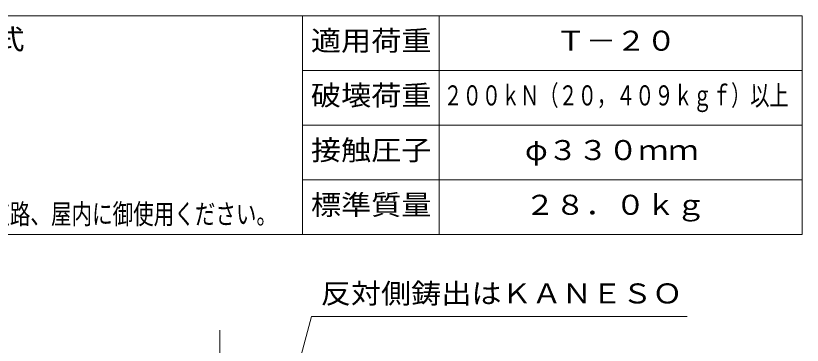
# Model space of a CAD drawing. Units: millimetres, scale not verified. Extents: x -589 to 461, y -801 to 845.
# Drawn here: x -228 to 461, y 555 to 845 of the extents above; entities that cross this region are included whole.
import ezdxf
from ezdxf.enums import TextEntityAlignment as Align

# ---------------------------------------------------------------- set-up
doc = ezdxf.new("R2010")
doc.units = ezdxf.units.MM
doc.header["$LTSCALE"] = 6
doc.linetypes.add('CHAIN1', pattern=[8, 5, -1, 1, -1])
for name, color, linetype, lineweight in [('1-2_1-2ﾚｲﾔ', 3, 'Continuous', 18), ('1-4_1-4ﾚｲﾔ', 7, 'Continuous', 18), ('F-0_F-0ﾚｲﾔ', 7, 'Continuous', 18)]:
    doc.layers.add(name, color=color, linetype=linetype, lineweight=lineweight)
doc.layers.add('F-4_F-4ﾚｲﾔ', color=2, linetype='Continuous')
doc.styles.add('ＭＳ ゴシック', font='')
doc.styles.get('ＭＳ ゴシック').set_extended_font_data('MS Gothic')

msp = doc.modelspace()

# ---------------------------------------------------------------- linework, layer by layer
at = {"layer": '1-2_1-2ﾚｲﾔ', "linetype": 'CHAIN1'}
msp.add_line((-49.443, 568.817), (-49.443, 517.437), dxfattribs=at)
at = {"layer": '1-4_1-4ﾚｲﾔ'}
msp.add_lwpolyline([(10.344, 503.946), (30.941, 580.817), (359.89, 580.817)], dxfattribs=at)
at = {"layer": 'F-0_F-0ﾚｲﾔ'}
for p, q in [((460.8, 844.6), (-589.2, 844.6)), ((22.8, 652.6), (22.8, 844.6)), ((142.8, 652.6), (142.8, 844.6)), ((460.8, 652.6), (460.8, 844.6)), ((460.8, 796.6), (22.8, 796.6)), ((460.8, 748.6), (22.8, 748.6)), ((460.8, 700.6), (22.8, 700.6)), ((460.8, 652.6), (-589.2, 652.6))]:
    msp.add_line(p, q, dxfattribs=at)

# ---------------------------------------------------------------- texts
at = {"layer": '1-4_1-4ﾚｲﾔ', "color": 2, "style": 'ＭＳ ゴシック', "width": 1.1}
msp.add_text('反対側鋳出はＫＡＮＥＳＯ', height=17.6, dxfattribs=at).set_placement((38.89, 586.817), align=Align.BOTTOM_LEFT)
at = {"layer": 'F-4_F-4ﾚｲﾔ', "style": 'ＭＳ ゴシック', "width": 1.1}
for s, p in [('密閉形・ボルトロック式', (-511.082, 809.806)), ('適用荷重', (30.3, 808.6)), ('Ｔ－２０', (244.8, 808.6)), ('破壊荷重', (30.3, 760.6)), ('接触圧子', (30.3, 712.6)), ('φ３３０ｍｍ', (217.8, 712.6)), ('標準質量', (30.3, 664.6)), ('２８．０ｋｇ', (217.8, 664.6))]:
    msp.add_text(s, height=17.6, dxfattribs=at).set_placement(p, align=Align.BOTTOM_LEFT)
at = {"layer": 'F-4_F-4ﾚｲﾔ', "color": 3, "style": 'ＭＳ ゴシック', "width": 0.7}
msp.add_text('２００ｋＮ（２０，４０９ｋｇｆ）以上', height=17.6, dxfattribs=at).set_placement((146.4, 760.6), align=Align.BOTTOM_LEFT)
at = {"layer": 'F-4_F-4ﾚｲﾔ', "color": 4, "style": 'ＭＳ ゴシック', "width": 0.75}
msp.add_text('公道を除く敷地周辺道路、敷地内道路、屋内に御使用ください。', height=17.6, dxfattribs=at).set_placement((-521.561, 656.51), align=Align.BOTTOM_LEFT)

doc.saveas('drawing.dxf')
